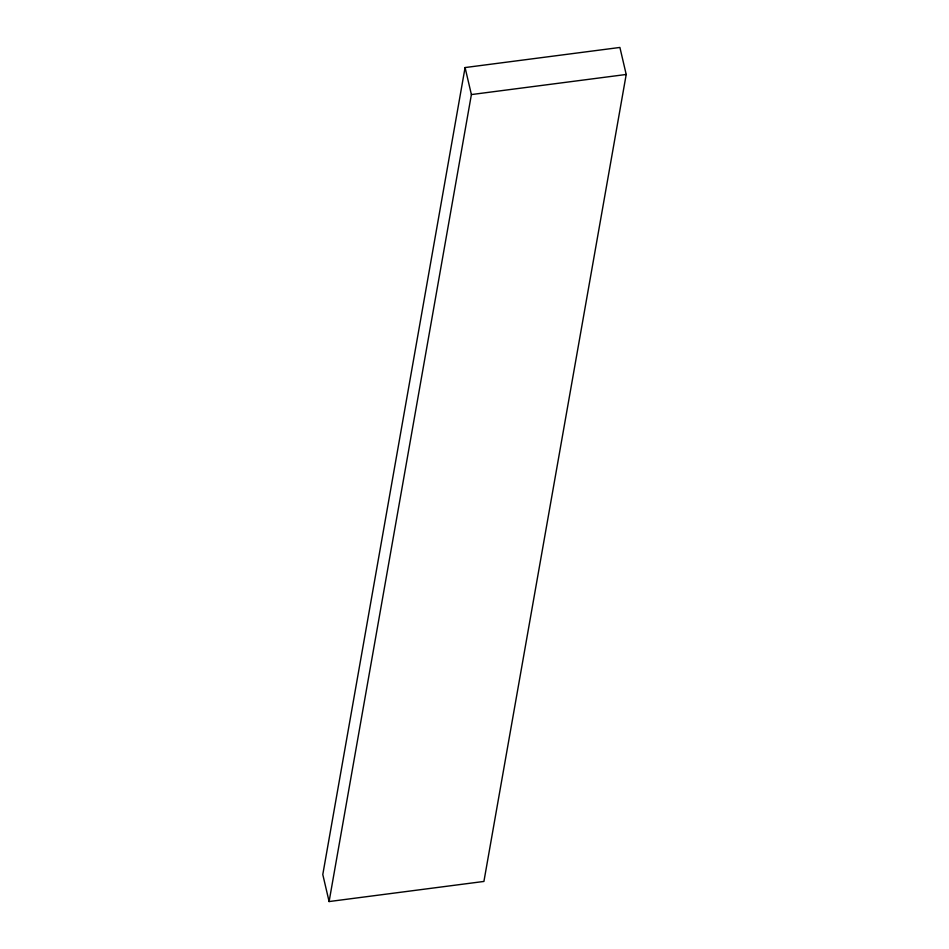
<?xml version="1.0" encoding="UTF-8"?>
<svg xmlns="http://www.w3.org/2000/svg" width="949" height="949" viewBox="0 0 949 949"><rect width="100%" height="100%" fill="white"/><g stroke="black" fill="none" stroke-linecap="round" stroke-linejoin="round"><path stroke-width="1.42" d="M465.081 67.557L322.79 874.527L329.101 901.55L483.919 881.443L626.21 74.473L619.899 47.45L465.081 67.557L471.392 94.568L329.101 901.55M471.392 94.568L626.21 74.473"/></g></svg>
